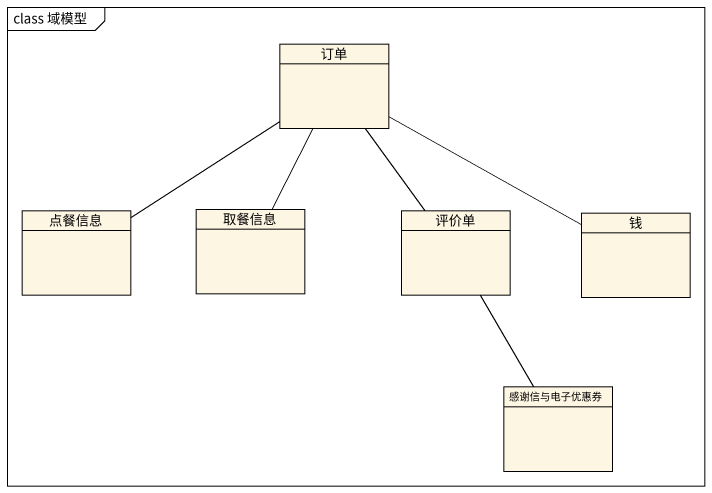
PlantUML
@startuml
mainframe class 域模型
hide circle
hide empty members
class 订单
class 点餐信息
class 取餐信息
class 评价单
class 钱
class 感谢信与电子优惠券
订单 -- 取餐信息
订单 -- 评价单
订单 -right- 钱
点餐信息 -up- 订单
评价单 -- 感谢信与电子优惠券
@enduml
